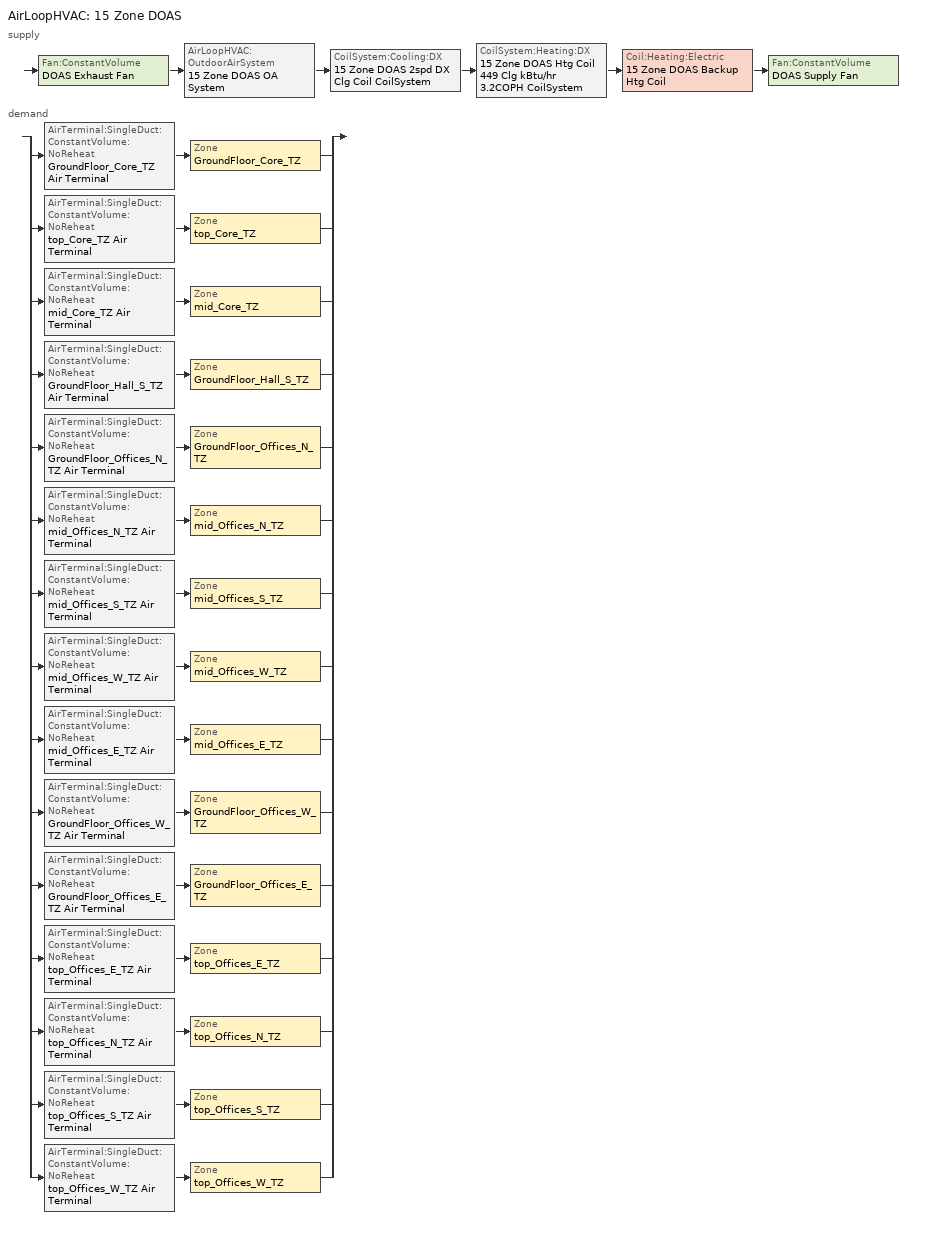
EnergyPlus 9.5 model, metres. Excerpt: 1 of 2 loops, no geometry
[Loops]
AirLoopHVAC '15 Zone DOAS'
 supply: Fan:ConstantVolume 'DOAS Exhaust Fan' > AirLoopHVAC:OutdoorAirSystem '15 Zone DOAS OA System' > CoilSystem:Cooling:DX '15 Zone DOAS 2spd DX Clg Coil CoilSystem' > CoilSystem:Heating:DX '15 Zone DOAS Htg Coil 449 Clg kBtu/hr 3.2COPH CoilSystem' > Coil:Heating:Electric '15 Zone DOAS Backup Htg Coil' > Fan:ConstantVolume 'DOAS Supply Fan'
 demand: split
  | AirTerminal:SingleDuct:ConstantVolume:NoReheat 'GroundFloor_Core_TZ Air Terminal' > Zone 'GroundFloor_Core_TZ'
  | AirTerminal:SingleDuct:ConstantVolume:NoReheat 'top_Core_TZ Air Terminal' > Zone 'top_Core_TZ'
  | AirTerminal:SingleDuct:ConstantVolume:NoReheat 'mid_Core_TZ Air Terminal' > Zone 'mid_Core_TZ'
  | AirTerminal:SingleDuct:ConstantVolume:NoReheat 'GroundFloor_Hall_S_TZ Air Terminal' > Zone 'GroundFloor_Hall_S_TZ'
  | AirTerminal:SingleDuct:ConstantVolume:NoReheat 'GroundFloor_Offices_N_TZ Air Terminal' > Zone 'GroundFloor_Offices_N_TZ'
  | AirTerminal:SingleDuct:ConstantVolume:NoReheat 'mid_Offices_N_TZ Air Terminal' > Zone 'mid_Offices_N_TZ'
  | AirTerminal:SingleDuct:ConstantVolume:NoReheat 'mid_Offices_S_TZ Air Terminal' > Zone 'mid_Offices_S_TZ'
  | AirTerminal:SingleDuct:ConstantVolume:NoReheat 'mid_Offices_W_TZ Air Terminal' > Zone 'mid_Offices_W_TZ'
  | AirTerminal:SingleDuct:ConstantVolume:NoReheat 'mid_Offices_E_TZ Air Terminal' > Zone 'mid_Offices_E_TZ'
  | AirTerminal:SingleDuct:ConstantVolume:NoReheat 'GroundFloor_Offices_W_TZ Air Terminal' > Zone 'GroundFloor_Offices_W_TZ'
  | AirTerminal:SingleDuct:ConstantVolume:NoReheat 'GroundFloor_Offices_E_TZ Air Terminal' > Zone 'GroundFloor_Offices_E_TZ'
  | AirTerminal:SingleDuct:ConstantVolume:NoReheat 'top_Offices_E_TZ Air Terminal' > Zone 'top_Offices_E_TZ'
  | AirTerminal:SingleDuct:ConstantVolume:NoReheat 'top_Offices_N_TZ Air Terminal' > Zone 'top_Offices_N_TZ'
  | AirTerminal:SingleDuct:ConstantVolume:NoReheat 'top_Offices_S_TZ Air Terminal' > Zone 'top_Offices_S_TZ'
  | AirTerminal:SingleDuct:ConstantVolume:NoReheat 'top_Offices_W_TZ Air Terminal' > Zone 'top_Offices_W_TZ'
[ZoneControl:Thermostat] Temperature Difference Between Cutout And Setpoint {deltaC}=0
Name | Zone or ZoneList | Control Type Schedule | Control 1
GroundFloor_Core_TZ Thermostat | GroundFloor_Core_TZ | GroundFloor_Core_TZ Thermostat Schedule | Core_bottom DualSPSched
GroundFloor_Hall_S_TZ Thermostat | GroundFloor_Hall_S_TZ | GroundFloor_Hall_S_TZ Thermostat Schedule | Perimeter_bot_ZN_1 DualSPSched
GroundFloor_Offices_E_TZ Thermostat | GroundFloor_Offices_E_TZ | GroundFloor_Offices_E_TZ Thermostat Schedule | Perimeter_bot_ZN_2 DualSPSched
GroundFloor_Offices_N_TZ Thermostat | GroundFloor_Offices_N_TZ | GroundFloor_Offices_N_TZ Thermostat Schedule | Perimeter_bot_ZN_3 DualSPSched
GroundFloor_Offices_W_TZ Thermostat | GroundFloor_Offices_W_TZ | GroundFloor_Offices_W_TZ Thermostat Schedule | Perimeter_bot_ZN_4 DualSPSched
mid_Core_TZ Thermostat | mid_Core_TZ | mid_Core_TZ Thermostat Schedule | Core_mid DualSPSched 1
mid_Offices_E_TZ Thermostat | mid_Offices_E_TZ | mid_Offices_E_TZ Thermostat Schedule | Perimeter_mid_ZN_2 DualSPSched 1
mid_Offices_N_TZ Thermostat | mid_Offices_N_TZ | mid_Offices_N_TZ Thermostat Schedule | Perimeter_mid_ZN_3 DualSPSched 1
mid_Offices_S_TZ Thermostat | mid_Offices_S_TZ | mid_Offices_S_TZ Thermostat Schedule | Perimeter_mid_ZN_1 DualSPSched 1
mid_Offices_W_TZ Thermostat | mid_Offices_W_TZ | mid_Offices_W_TZ Thermostat Schedule | Perimeter_mid_ZN_4 DualSPSched 1
top_Core_TZ Thermostat | top_Core_TZ | top_Core_TZ Thermostat Schedule | Core_mid DualSPSched
top_Offices_E_TZ Thermostat | top_Offices_E_TZ | top_Offices_E_TZ Thermostat Schedule | Perimeter_mid_ZN_2 DualSPSched
top_Offices_N_TZ Thermostat | top_Offices_N_TZ | top_Offices_N_TZ Thermostat Schedule | Perimeter_mid_ZN_3 DualSPSched
top_Offices_S_TZ Thermostat | top_Offices_S_TZ | top_Offices_S_TZ Thermostat Schedule | Perimeter_mid_ZN_1 DualSPSched
top_Offices_W_TZ Thermostat | top_Offices_W_TZ | top_Offices_W_TZ Thermostat Schedule | Perimeter_mid_ZN_4 DualSPSched
[ThermostatSetpoint:DualSetpoint] Heating Setpoint Temperature Schedule=_Heating_21; Cooling Setpoint Temperature Schedule=_Cooling_26
Core_bottom DualSPSched; Perimeter_bot_ZN_1 DualSPSched; Perimeter_bot_ZN_2 DualSPSched; Perimeter_bot_ZN_3 DualSPSched; Perimeter_bot_ZN_4 DualSPSched; Core_mid DualSPSched 1; Perimeter_mid_ZN_2 DualSPSched 1; Perimeter_mid_ZN_3 DualSPSched 1; Perimeter_mid_ZN_1 DualSPSched 1; Perimeter_mid_ZN_4 DualSPSched 1; Core_mid DualSPSched; Perimeter_mid_ZN_2 DualSPSched; Perimeter_mid_ZN_3 DualSPSched; Perimeter_mid_ZN_1 DualSPSched; Perimeter_mid_ZN_4 DualSPSched
[AirTerminal:SingleDuct:ConstantVolume:NoReheat] Availability Schedule=Always On Discrete; Maximum Air Flow Rate {m3/s}=AutoSize
GroundFloor_Core_TZ Air Terminal; GroundFloor_Hall_S_TZ Air Terminal; GroundFloor_Offices_E_TZ Air Terminal; GroundFloor_Offices_N_TZ Air Terminal; GroundFloor_Offices_W_TZ Air Terminal; mid_Core_TZ Air Terminal; mid_Offices_E_TZ Air Terminal; mid_Offices_N_TZ Air Terminal; mid_Offices_S_TZ Air Terminal; mid_Offices_W_TZ Air Terminal; top_Core_TZ Air Terminal; top_Offices_E_TZ Air Terminal; top_Offices_N_TZ Air Terminal; top_Offices_S_TZ Air Terminal; top_Offices_W_TZ Air Terminal
[ZoneHVAC:TerminalUnit:VariableRefrigerantFlow] Terminal Unit Availability Schedule=Always On Discrete; Cooling Supply Air Flow Rate {m3/s}=Autosize; No Cooling Supply Air Flow Rate {m3/s}=Autosize; Heating Supply Air Flow Rate {m3/s}=Autosize; No Heating Supply Air Flow Rate {m3/s}=Autosize; Cooling Outdoor Air Flow Rate {m3/s}=0; Heating Outdoor Air Flow Rate {m3/s}=0; No Load Outdoor Air Flow Rate {m3/s}=0; Supply Air Fan Operating Mode Schedule=Always Off Discrete; Supply Air Fan Placement=DrawThrough; Zone Terminal Unit On Parasitic Electric Energy Use {W}=30; Zone Terminal Unit Off Parasitic Electric Energy Use {W}=20; Rated Heating Capacity Sizing Ratio {W/W}=1; Maximum Supply Air Temperature from Supplemental Heater {C}=Autosize; Maximum Outdoor Dry-Bulb Temperature for Supplemental Heater Operation {C}=21
Name | Supply Air Fan Object | Cooling Coil Object | Heating Coil Object
GroundFloor_Core_TZ VRF Terminal Unit | GroundFloor_Core_TZ VRF Unit Cycling Fan | Zone HVAC Terminal Unit Variable Refrigerant Flow 1 Cooling Coil | Zone HVAC Terminal Unit Variable Refrigerant Flow 1 Heating Coil
GroundFloor_Hall_S_TZ VRF Terminal Unit | GroundFloor_Hall_S_TZ VRF Unit Cycling Fan | Zone HVAC Terminal Unit Variable Refrigerant Flow 1 Cooling Coil 3 | Zone HVAC Terminal Unit Variable Refrigerant Flow 1 Heating Coil 3
GroundFloor_Offices_E_TZ VRF Terminal Unit | GroundFloor_Offices_E_TZ VRF Unit Cycling Fan | Zone HVAC Terminal Unit Variable Refrigerant Flow 1 Cooling Coil 10 | Zone HVAC Terminal Unit Variable Refrigerant Flow 1 Heating Coil 10
GroundFloor_Offices_N_TZ VRF Terminal Unit | GroundFloor_Offices_N_TZ VRF Unit Cycling Fan | Zone HVAC Terminal Unit Variable Refrigerant Flow 1 Cooling Coil 4 | Zone HVAC Terminal Unit Variable Refrigerant Flow 1 Heating Coil 4
GroundFloor_Offices_W_TZ VRF Terminal Unit | GroundFloor_Offices_W_TZ VRF Unit Cycling Fan | Zone HVAC Terminal Unit Variable Refrigerant Flow 1 Cooling Coil 9 | Zone HVAC Terminal Unit Variable Refrigerant Flow 1 Heating Coil 9
mid_Core_TZ VRF Terminal Unit | mid_Core_TZ VRF Unit Cycling Fan | Zone HVAC Terminal Unit Variable Refrigerant Flow 1 Cooling Coil 2 | Zone HVAC Terminal Unit Variable Refrigerant Flow 1 Heating Coil 2
mid_Offices_E_TZ VRF Terminal Unit | mid_Offices_E_TZ VRF Unit Cycling Fan | Zone HVAC Terminal Unit Variable Refrigerant Flow 1 Cooling Coil 8 | Zone HVAC Terminal Unit Variable Refrigerant Flow 1 Heating Coil 8
mid_Offices_N_TZ VRF Terminal Unit | mid_Offices_N_TZ VRF Unit Cycling Fan | Zone HVAC Terminal Unit Variable Refrigerant Flow 1 Cooling Coil 5 | Zone HVAC Terminal Unit Variable Refrigerant Flow 1 Heating Coil 5
mid_Offices_S_TZ VRF Terminal Unit | mid_Offices_S_TZ VRF Unit Cycling Fan | Zone HVAC Terminal Unit Variable Refrigerant Flow 1 Cooling Coil 6 | Zone HVAC Terminal Unit Variable Refrigerant Flow 1 Heating Coil 6
mid_Offices_W_TZ VRF Terminal Unit | mid_Offices_W_TZ VRF Unit Cycling Fan | Zone HVAC Terminal Unit Variable Refrigerant Flow 1 Cooling Coil 7 | Zone HVAC Terminal Unit Variable Refrigerant Flow 1 Heating Coil 7
top_Core_TZ VRF Terminal Unit | top_Core_TZ VRF Unit Cycling Fan | Zone HVAC Terminal Unit Variable Refrigerant Flow 1 Cooling Coil 1 | Zone HVAC Terminal Unit Variable Refrigerant Flow 1 Heating Coil 1
top_Offices_E_TZ VRF Terminal Unit | top_Offices_E_TZ VRF Unit Cycling Fan | Zone HVAC Terminal Unit Variable Refrigerant Flow 1 Cooling Coil 11 | Zone HVAC Terminal Unit Variable Refrigerant Flow 1 Heating Coil 11
top_Offices_N_TZ VRF Terminal Unit | top_Offices_N_TZ VRF Unit Cycling Fan | Zone HVAC Terminal Unit Variable Refrigerant Flow 1 Cooling Coil 12 | Zone HVAC Terminal Unit Variable Refrigerant Flow 1 Heating Coil 12
top_Offices_S_TZ VRF Terminal Unit | top_Offices_S_TZ VRF Unit Cycling Fan | Zone HVAC Terminal Unit Variable Refrigerant Flow 1 Cooling Coil 13 | Zone HVAC Terminal Unit Variable Refrigerant Flow 1 Heating Coil 13
top_Offices_W_TZ VRF Terminal Unit | top_Offices_W_TZ VRF Unit Cycling Fan | Zone HVAC Terminal Unit Variable Refrigerant Flow 1 Cooling Coil 14 | Zone HVAC Terminal Unit Variable Refrigerant Flow 1 Heating Coil 14
[Coil:Cooling:DX:VariableRefrigerantFlow] Availability Schedule=Always On Discrete; Gross Rated Total Cooling Capacity {W}=Autosize; Gross Rated Sensible Heat Ratio=Autosize; Rated Air Flow Rate {m3/s}=Autosize
Name | Cooling Capacity Ratio Modifier Function of Temperature Curve | Cooling Capacity Modifier Curve Function of Flow Fraction
Zone HVAC Terminal Unit Variable Refrigerant Flow 1 Cooling Coil | VRFTUCoolCapFT | VRFACCoolCapFFF
Zone HVAC Terminal Unit Variable Refrigerant Flow 1 Cooling Coil 3 | VRFTUCoolCapFT 3 | VRFACCoolCapFFF 3
Zone HVAC Terminal Unit Variable Refrigerant Flow 1 Cooling Coil 10 | VRFTUCoolCapFT 10 | VRFACCoolCapFFF 10
Zone HVAC Terminal Unit Variable Refrigerant Flow 1 Cooling Coil 4 | VRFTUCoolCapFT 4 | VRFACCoolCapFFF 4
Zone HVAC Terminal Unit Variable Refrigerant Flow 1 Cooling Coil 9 | VRFTUCoolCapFT 9 | VRFACCoolCapFFF 9
Zone HVAC Terminal Unit Variable Refrigerant Flow 1 Cooling Coil 2 | VRFTUCoolCapFT 2 | VRFACCoolCapFFF 2
Zone HVAC Terminal Unit Variable Refrigerant Flow 1 Cooling Coil 8 | VRFTUCoolCapFT 8 | VRFACCoolCapFFF 8
Zone HVAC Terminal Unit Variable Refrigerant Flow 1 Cooling Coil 5 | VRFTUCoolCapFT 5 | VRFACCoolCapFFF 5
Zone HVAC Terminal Unit Variable Refrigerant Flow 1 Cooling Coil 6 | VRFTUCoolCapFT 6 | VRFACCoolCapFFF 6
Zone HVAC Terminal Unit Variable Refrigerant Flow 1 Cooling Coil 7 | VRFTUCoolCapFT 7 | VRFACCoolCapFFF 7
Zone HVAC Terminal Unit Variable Refrigerant Flow 1 Cooling Coil 1 | VRFTUCoolCapFT 1 | VRFACCoolCapFFF 1
Zone HVAC Terminal Unit Variable Refrigerant Flow 1 Cooling Coil 11 | VRFTUCoolCapFT 11 | VRFACCoolCapFFF 11
Zone HVAC Terminal Unit Variable Refrigerant Flow 1 Cooling Coil 12 | VRFTUCoolCapFT 12 | VRFACCoolCapFFF 12
Zone HVAC Terminal Unit Variable Refrigerant Flow 1 Cooling Coil 13 | VRFTUCoolCapFT 13 | VRFACCoolCapFFF 13
Zone HVAC Terminal Unit Variable Refrigerant Flow 1 Cooling Coil 14 | VRFTUCoolCapFT 14 | VRFACCoolCapFFF 14
[Coil:Heating:DX:VariableRefrigerantFlow] Availability Schedule=Always On Discrete; Gross Rated Heating Capacity {W}=Autosize; Rated Air Flow Rate {m3/s}=Autosize
Name | Heating Capacity Ratio Modifier Function of Temperature Curve | Heating Capacity Modifier Function of Flow Fraction Curve
Zone HVAC Terminal Unit Variable Refrigerant Flow 1 Heating Coil | Coil Heating DX Variable Refrigerant Flow 1 VRFTUHeatCAPFT | Coil Heating DX Variable Refrigerant Flow 1 VRFACCoolCapFFF
Zone HVAC Terminal Unit Variable Refrigerant Flow 1 Heating Coil 3 | Coil Heating DX Variable Refrigerant Flow 1 VRFTUHeatCAPFT 3 | Coil Heating DX Variable Refrigerant Flow 1 VRFACCoolCapFFF 3
Zone HVAC Terminal Unit Variable Refrigerant Flow 1 Heating Coil 10 | Coil Heating DX Variable Refrigerant Flow 1 VRFTUHeatCAPFT 10 | Coil Heating DX Variable Refrigerant Flow 1 VRFACCoolCapFFF 10
Zone HVAC Terminal Unit Variable Refrigerant Flow 1 Heating Coil 4 | Coil Heating DX Variable Refrigerant Flow 1 VRFTUHeatCAPFT 4 | Coil Heating DX Variable Refrigerant Flow 1 VRFACCoolCapFFF 4
Zone HVAC Terminal Unit Variable Refrigerant Flow 1 Heating Coil 9 | Coil Heating DX Variable Refrigerant Flow 1 VRFTUHeatCAPFT 9 | Coil Heating DX Variable Refrigerant Flow 1 VRFACCoolCapFFF 9
Zone HVAC Terminal Unit Variable Refrigerant Flow 1 Heating Coil 2 | Coil Heating DX Variable Refrigerant Flow 1 VRFTUHeatCAPFT 2 | Coil Heating DX Variable Refrigerant Flow 1 VRFACCoolCapFFF 2
Zone HVAC Terminal Unit Variable Refrigerant Flow 1 Heating Coil 8 | Coil Heating DX Variable Refrigerant Flow 1 VRFTUHeatCAPFT 8 | Coil Heating DX Variable Refrigerant Flow 1 VRFACCoolCapFFF 8
Zone HVAC Terminal Unit Variable Refrigerant Flow 1 Heating Coil 5 | Coil Heating DX Variable Refrigerant Flow 1 VRFTUHeatCAPFT 5 | Coil Heating DX Variable Refrigerant Flow 1 VRFACCoolCapFFF 5
Zone HVAC Terminal Unit Variable Refrigerant Flow 1 Heating Coil 6 | Coil Heating DX Variable Refrigerant Flow 1 VRFTUHeatCAPFT 6 | Coil Heating DX Variable Refrigerant Flow 1 VRFACCoolCapFFF 6
Zone HVAC Terminal Unit Variable Refrigerant Flow 1 Heating Coil 7 | Coil Heating DX Variable Refrigerant Flow 1 VRFTUHeatCAPFT 7 | Coil Heating DX Variable Refrigerant Flow 1 VRFACCoolCapFFF 7
Zone HVAC Terminal Unit Variable Refrigerant Flow 1 Heating Coil 1 | Coil Heating DX Variable Refrigerant Flow 1 VRFTUHeatCAPFT 1 | Coil Heating DX Variable Refrigerant Flow 1 VRFACCoolCapFFF 1
Zone HVAC Terminal Unit Variable Refrigerant Flow 1 Heating Coil 11 | Coil Heating DX Variable Refrigerant Flow 1 VRFTUHeatCAPFT 11 | Coil Heating DX Variable Refrigerant Flow 1 VRFACCoolCapFFF 11
Zone HVAC Terminal Unit Variable Refrigerant Flow 1 Heating Coil 12 | Coil Heating DX Variable Refrigerant Flow 1 VRFTUHeatCAPFT 12 | Coil Heating DX Variable Refrigerant Flow 1 VRFACCoolCapFFF 12
Zone HVAC Terminal Unit Variable Refrigerant Flow 1 Heating Coil 13 | Coil Heating DX Variable Refrigerant Flow 1 VRFTUHeatCAPFT 13 | Coil Heating DX Variable Refrigerant Flow 1 VRFACCoolCapFFF 13
Zone HVAC Terminal Unit Variable Refrigerant Flow 1 Heating Coil 14 | Coil Heating DX Variable Refrigerant Flow 1 VRFTUHeatCAPFT 14 | Coil Heating DX Variable Refrigerant Flow 1 VRFACCoolCapFFF 14
[Fan:OnOff] Availability Schedule=Always On Discrete; Fan Total Efficiency=0.385; Pressure Rise {Pa}=530.303; Maximum Flow Rate {m3/s}=Autosize; Motor Efficiency=0.7; Motor In Airstream Fraction=1
Name | Fan Power Ratio Function of Speed Ratio Curve | Fan Efficiency Ratio Function of Speed Ratio Curve
GroundFloor_Core_TZ VRF Unit Cycling Fan | Fan On Off Power Curve | Fan On Off Efficiency Curve
GroundFloor_Hall_S_TZ VRF Unit Cycling Fan | Fan On Off Power Curve 3 | Fan On Off Efficiency Curve 3
GroundFloor_Offices_E_TZ VRF Unit Cycling Fan | Fan On Off Power Curve 10 | Fan On Off Efficiency Curve 10
GroundFloor_Offices_N_TZ VRF Unit Cycling Fan | Fan On Off Power Curve 4 | Fan On Off Efficiency Curve 4
GroundFloor_Offices_W_TZ VRF Unit Cycling Fan | Fan On Off Power Curve 9 | Fan On Off Efficiency Curve 9
mid_Core_TZ VRF Unit Cycling Fan | Fan On Off Power Curve 2 | Fan On Off Efficiency Curve 2
mid_Offices_E_TZ VRF Unit Cycling Fan | Fan On Off Power Curve 8 | Fan On Off Efficiency Curve 8
mid_Offices_N_TZ VRF Unit Cycling Fan | Fan On Off Power Curve 5 | Fan On Off Efficiency Curve 5
mid_Offices_S_TZ VRF Unit Cycling Fan | Fan On Off Power Curve 6 | Fan On Off Efficiency Curve 6
mid_Offices_W_TZ VRF Unit Cycling Fan | Fan On Off Power Curve 7 | Fan On Off Efficiency Curve 7
top_Core_TZ VRF Unit Cycling Fan | Fan On Off Power Curve 1 | Fan On Off Efficiency Curve 1
top_Offices_E_TZ VRF Unit Cycling Fan | Fan On Off Power Curve 11 | Fan On Off Efficiency Curve 11
top_Offices_N_TZ VRF Unit Cycling Fan | Fan On Off Power Curve 12 | Fan On Off Efficiency Curve 12
top_Offices_S_TZ VRF Unit Cycling Fan | Fan On Off Power Curve 13 | Fan On Off Efficiency Curve 13
top_Offices_W_TZ VRF Unit Cycling Fan | Fan On Off Power Curve 14 | Fan On Off Efficiency Curve 14
[Zone equipment]
GroundFloor_Core_TZ: GroundFloor_Core_TZ Air Terminal, GroundFloor_Core_TZ VRF Terminal Unit
GroundFloor_Hall_S_TZ: GroundFloor_Hall_S_TZ Air Terminal, GroundFloor_Hall_S_TZ VRF Terminal Unit
GroundFloor_Offices_E_TZ: GroundFloor_Offices_E_TZ Air Terminal, GroundFloor_Offices_E_TZ VRF Terminal Unit
GroundFloor_Offices_N_TZ: GroundFloor_Offices_N_TZ Air Terminal, GroundFloor_Offices_N_TZ VRF Terminal Unit
GroundFloor_Offices_W_TZ: GroundFloor_Offices_W_TZ Air Terminal, GroundFloor_Offices_W_TZ VRF Terminal Unit
mid_Core_TZ: mid_Core_TZ Air Terminal, mid_Core_TZ VRF Terminal Unit
mid_Offices_E_TZ: mid_Offices_E_TZ Air Terminal, mid_Offices_E_TZ VRF Terminal Unit
mid_Offices_N_TZ: mid_Offices_N_TZ Air Terminal, mid_Offices_N_TZ VRF Terminal Unit
mid_Offices_S_TZ: mid_Offices_S_TZ Air Terminal, mid_Offices_S_TZ VRF Terminal Unit
mid_Offices_W_TZ: mid_Offices_W_TZ Air Terminal, mid_Offices_W_TZ VRF Terminal Unit
top_Core_TZ: top_Core_TZ Air Terminal, top_Core_TZ VRF Terminal Unit
top_Offices_E_TZ: top_Offices_E_TZ Air Terminal, top_Offices_E_TZ VRF Terminal Unit
top_Offices_N_TZ: top_Offices_N_TZ Air Terminal, top_Offices_N_TZ VRF Terminal Unit
top_Offices_S_TZ: top_Offices_S_TZ Air Terminal, top_Offices_S_TZ VRF Terminal Unit
top_Offices_W_TZ: top_Offices_W_TZ Air Terminal, top_Offices_W_TZ VRF Terminal Unit
[Sizing:Zone] Zone Cooling Design Supply Air Temperature Input Method=SupplyAirTemperature; Zone Cooling Design Supply Air Temperature {C}=12.7778; Zone Cooling Design Supply Air Temperature Difference {deltaC}=10; Zone Heating Design Supply Air Temperature Input Method=SupplyAirTemperature; Zone Heating Design Supply Air Temperature {C}=40; Zone Heating Design Supply Air Temperature Difference {deltaC}=10; Zone Cooling Design Supply Air Humidity Ratio {kgWater/kgDryAir}=0.0085; Zone Heating Design Supply Air Humidity Ratio {kgWater/kgDryAir}=0.008; Cooling Design Air Flow Method=DesignDay; Cooling Design Air Flow Rate {m3/s}=0; Cooling Minimum Air Flow per Zone Floor Area {m3/s-m2}=0.000762; Cooling Minimum Air Flow {m3/s}=0; Cooling Minimum Air Flow Fraction=0; Heating Design Air Flow Method=DesignDay; Heating Design Air Flow Rate {m3/s}=0; Heating Maximum Air Flow per Zone Floor Area {m3/s-m2}=0.002; Heating Maximum Air Flow {m3/s}=0.142; Heating Maximum Air Flow Fraction=0.3; Account for Dedicated Outdoor Air System=Yes; Dedicated Outdoor Air System Control Strategy=NeutralSupplyAir; Dedicated Outdoor Air Low Setpoint Temperature for Design {C}=15.5556; Dedicated Outdoor Air High Setpoint Temperature for Design {C}=21.1111
Name | Design Specification Outdoor Air Object | Design Specification Zone Air Distribution Object
GroundFloor_Core_TZ | DSOA Core | GroundFloor_Core_TZ Design Spec Zone Air Dist
GroundFloor_Hall_S_TZ | DSOA_Hall to per-area to per-area to per-area | GroundFloor_Hall_S_TZ Design Spec Zone Air Dist
GroundFloor_Offices_E_TZ | DSOA_Offices to per-area to per-area to per-area | GroundFloor_Offices_E_TZ Design Spec Zone Air Dist
GroundFloor_Offices_N_TZ | DSOA_Offices to per-area to per-area to per-area | GroundFloor_Offices_N_TZ Design Spec Zone Air Dist
GroundFloor_Offices_W_TZ | DSOA_Offices to per-area to per-area to per-area | GroundFloor_Offices_W_TZ Design Spec Zone Air Dist
mid_Core_TZ | DSOA Core | mid_Core_TZ Design Spec Zone Air Dist
mid_Offices_E_TZ | DSOA_Offices to per-area to per-area to per-area | mid_Offices_E_TZ Design Spec Zone Air Dist
mid_Offices_N_TZ | DSOA_Offices to per-area to per-area to per-area | mid_Offices_N_TZ Design Spec Zone Air Dist
mid_Offices_S_TZ | DSOA_Offices to per-area to per-area to per-area | mid_Offices_S_TZ Design Spec Zone Air Dist
mid_Offices_W_TZ | DSOA_Offices to per-area to per-area to per-area | mid_Offices_W_TZ Design Spec Zone Air Dist
top_Core_TZ | DSOA Core | top_Core_TZ Design Spec Zone Air Dist
top_Offices_E_TZ | DSOA_Offices to per-area to per-area to per-area | top_Offices_E_TZ Design Spec Zone Air Dist
top_Offices_N_TZ | DSOA_Offices to per-area to per-area to per-area | top_Offices_N_TZ Design Spec Zone Air Dist
top_Offices_S_TZ | DSOA_Offices to per-area to per-area to per-area | top_Offices_S_TZ Design Spec Zone Air Dist
top_Offices_W_TZ | DSOA_Offices to per-area to per-area to per-area | top_Offices_W_TZ Design Spec Zone Air Dist
[DesignSpecification:ZoneAirDistribution] Zone Air Distribution Effectiveness in Cooling Mode=1; Zone Air Distribution Effectiveness in Heating Mode=1; Minimum Zone Ventilation Efficiency=0.6
GroundFloor_Core_TZ Design Spec Zone Air Dist; GroundFloor_Hall_S_TZ Design Spec Zone Air Dist; GroundFloor_Offices_E_TZ Design Spec Zone Air Dist; GroundFloor_Offices_N_TZ Design Spec Zone Air Dist; GroundFloor_Offices_W_TZ Design Spec Zone Air Dist; mid_Core_TZ Design Spec Zone Air Dist; mid_Offices_E_TZ Design Spec Zone Air Dist; mid_Offices_N_TZ Design Spec Zone Air Dist; mid_Offices_S_TZ Design Spec Zone Air Dist; mid_Offices_W_TZ Design Spec Zone Air Dist; top_Core_TZ Design Spec Zone Air Dist; top_Offices_E_TZ Design Spec Zone Air Dist; top_Offices_N_TZ Design Spec Zone Air Dist; top_Offices_S_TZ Design Spec Zone Air Dist; top_Offices_W_TZ Design Spec Zone Air Dist
[Controller:MechanicalVentilation]
15 Zone DOAS Mechanical Ventilation Controller: Availability Schedule=15 Zone DOAS Occ Sch 2; Demand Controlled Ventilation=Yes; System Outdoor Air Method=ZoneSum; Zone or ZoneList 1=GroundFloor_Core_TZ; Design Specification Outdoor Air Object Name 1=DSOA Core; Design Specification Zone Air Distribution Object Name 1=GroundFloor_Core_TZ Design Spec Zone Air Dist; Zone or ZoneList 2=GroundFloor_Hall_S_TZ; Design Specification Outdoor Air Object Name 2=DSOA_Hall to per-area to per-area to per-area; Design Specification Zone Air Distribution Object Name 2=GroundFloor_Hall_S_TZ Design Spec Zone Air Dist; Zone or ZoneList 3=GroundFloor_Offices_E_TZ; Design Specification Outdoor Air Object Name 3=DSOA_Offices to per-area to per-area to per-area; Design Specification Zone Air Distribution Object Name 3=GroundFloor_Offices_E_TZ Design Spec Zone Air Dist; Zone or ZoneList 4=GroundFloor_Offices_N_TZ; Design Specification Outdoor Air Object Name 4=DSOA_Offices to per-area to per-area to per-area; Design Specification Zone Air Distribution Object Name 4=GroundFloor_Offices_N_TZ Design Spec Zone Air Dist; Zone or ZoneList 5=GroundFloor_Offices_W_TZ; Design Specification Outdoor Air Object Name 5=DSOA_Offices to per-area to per-area to per-area; Design Specification Zone Air Distribution Object Name 5=GroundFloor_Offices_W_TZ Design Spec Zone Air Dist; Zone or ZoneList 6=mid_Core_TZ; Design Specification Outdoor Air Object Name 6=DSOA Core; Design Specification Zone Air Distribution Object Name 6=mid_Core_TZ Design Spec Zone Air Dist; Zone or ZoneList 7=mid_Offices_E_TZ; Design Specification Outdoor Air Object Name 7=DSOA_Offices to per-area to per-area to per-area; Design Specification Zone Air Distribution Object Name 7=mid_Offices_E_TZ Design Spec Zone Air Dist; Zone or ZoneList 8=mid_Offices_N_TZ; Design Specification Outdoor Air Object Name 8=DSOA_Offices to per-area to per-area to per-area; Design Specification Zone Air Distribution Object Name 8=mid_Offices_N_TZ Design Spec Zone Air Dist; Zone or ZoneList 9=mid_Offices_S_TZ; Design Specification Outdoor Air Object Name 9=DSOA_Offices to per-area to per-area to per-area; Design Specification Zone Air Distribution Object Name 9=mid_Offices_S_TZ Design Spec Zone Air Dist; Zone or ZoneList 10=mid_Offices_W_TZ; Design Specification Outdoor Air Object Name 10=DSOA_Offices to per-area to per-area to per-area; Design Specification Zone Air Distribution Object Name 10=mid_Offices_W_TZ Design Spec Zone Air Dist; Zone or ZoneList 11=top_Core_TZ; Design Specification Outdoor Air Object Name 11=DSOA Core; Design Specification Zone Air Distribution Object Name 11=top_Core_TZ Design Spec Zone Air Dist; Zone or ZoneList 12=top_Offices_E_TZ; Design Specification Outdoor Air Object Name 12=DSOA_Offices to per-area to per-area to per-area; Design Specification Zone Air Distribution Object Name 12=top_Offices_E_TZ Design Spec Zone Air Dist; Zone or ZoneList 13=top_Offices_N_TZ; Design Specification Outdoor Air Object Name 13=DSOA_Offices to per-area to per-area to per-area; Design Specification Zone Air Distribution Object Name 13=top_Offices_N_TZ Design Spec Zone Air Dist; Zone or ZoneList 14=top_Offices_S_TZ; Design Specification Outdoor Air Object Name 14=DSOA_Offices to per-area to per-area to per-area; Design Specification Zone Air Distribution Object Name 14=top_Offices_S_TZ Design Spec Zone Air Dist; Zone or ZoneList 15=top_Offices_W_TZ; Design Specification Outdoor Air Object Name 15=DSOA_Offices to per-area to per-area to per-area; Design Specification Zone Air Distribution Object Name 15=top_Offices_W_TZ Design Spec Zone Air Dist
[DesignSpecification:OutdoorAir] Outdoor Air Method=Sum; Outdoor Air Flow per Zone {m3/s}=0; Outdoor Air Flow Air Changes per Hour {1/hr}=0
Name | Outdoor Air Flow per Person {m3/s-person} | Outdoor Air Flow per Zone Floor Area {m3/s-m2}
DSOA Core | 0.0007 | 0
DSOA_Hall to per-area to per-area to per-area | 0 | 0.00040625
DSOA_Offices to per-area to per-area to per-area | 0 | 0.00075
[AirLoopHVAC]
15 Zone DOAS: Design Supply Air Flow Rate {m3/s}=AutoSize; Design Return Air Flow Fraction of Supply Air Flow=1
[Sizing:System]
15 Zone DOAS: Type of Load to Size On=VentilationRequirement; Design Outdoor Air Flow Rate {m3/s}=Autosize; Central Heating Maximum System Air Flow Ratio=1; Preheat Design Temperature {C}=7; Preheat Design Humidity Ratio {kgWater/kgDryAir}=0.008; Precool Design Temperature {C}=12.8; Precool Design Humidity Ratio {kgWater/kgDryAir}=0.008; Central Cooling Design Supply Air Temperature {C}=15.5556; Central Heating Design Supply Air Temperature {C}=21.1111; Type of Zone Sum to Use=Coincident; 100% Outdoor Air in Cooling=Yes; 100% Outdoor Air in Heating=Yes; Central Cooling Design Supply Air Humidity Ratio {kgWater/kgDryAir}=0.0085; Central Heating Design Supply Air Humidity Ratio {kgWater/kgDryAir}=0.008; Cooling Supply Air Flow Rate Method=DesignDay; Cooling Supply Air Flow Rate {m3/s}=0; Cooling Supply Air Flow Rate Per Floor Area {m3/s-m2}=0.00996765; Cooling Fraction of Autosized Cooling Supply Air Flow Rate=1; Cooling Supply Air Flow Rate Per Unit Cooling Capacity {m3/s-W}=3.94755e-05; Heating Supply Air Flow Rate Method=DesignDay; Heating Supply Air Flow Rate {m3/s}=0; Heating Supply Air Flow Rate Per Floor Area {m3/s-m2}=0.00996765; Heating Fraction of Autosized Heating Supply Air Flow Rate=1; Heating Fraction of Autosized Cooling Supply Air Flow Rate=1; Heating Supply Air Flow Rate Per Unit Heating Capacity {m3/s-W}=3.15882e-05; System Outdoor Air Method=ZoneSum; Zone Maximum Outdoor Air Fraction=1; Cooling Design Capacity Method=CoolingDesignCapacity; Cooling Design Capacity {W}=Autosize; Cooling Design Capacity Per Floor Area {W/m2}=234.7; Fraction of Autosized Cooling Design Capacity=1; Heating Design Capacity Method=HeatingDesignCapacity; Heating Design Capacity {W}=Autosize; Heating Design Capacity Per Floor Area {W/m2}=157; Fraction of Autosized Heating Design Capacity=1; Central Cooling Capacity Control Method=OnOff
[Fan:ConstantVolume] Availability Schedule=15 Zone DOAS Occ Sch 2; Maximum Flow Rate {m3/s}=AutoSize; Motor In Airstream Fraction=1
Name | Fan Total Efficiency | Pressure Rise {Pa} | Motor Efficiency
DOAS Exhaust Fan | 0.58175 | 373.633 | 0.895
DOAS Supply Fan | 0.59605 | 622.722 | 0.917
[SetpointManager:MixedAir] Control Variable=Temperature
Name | Setpoint Node or NodeList
DOAS Exhaust Fan Outlet Air Node OS Default SPM | DOAS Exhaust Fan Outlet Air Node
15 Zone DOAS Mixed Air Node OS Default SPM | 15 Zone DOAS Mixed Air Node
15 Zone DOAS 2spd DX Clg Coil Outlet Air Node OS Default SPM | 15 Zone DOAS 2spd DX Clg Coil Outlet Air Node
15 Zone DOAS Htg Coil Outlet Air Node OS Default SPM | 15 Zone DOAS Htg Coil Outlet Air Node
[Controller:OutdoorAir]
15 Zone DOAS Outdoor Air Controller: Minimum Outdoor Air Flow Rate {m3/s}=0; Maximum Outdoor Air Flow Rate {m3/s}=Autosize; Economizer Control Type=NoEconomizer; Economizer Control Action Type=ModulateFlow; Lockout Type=LockoutWithHeating; Minimum Limit Type=FixedMinimum; Minimum Outdoor Air Schedule=15 Zone DOAS Occ Sch 2; Minimum Fraction of Outdoor Air Schedule=Always On Discrete; Mechanical Ventilation Controller=15 Zone DOAS Mechanical Ventilation Controller; High Humidity Control=No; Control High Indoor Humidity Based on Outdoor Humidity Ratio=Yes; Heat Recovery Bypass Control Type=BypassWhenWithinEconomizerLimits
[CoilSystem:Cooling:DX]
15 Zone DOAS 2spd DX Clg Coil CoilSystem: Availability Schedule=Always On Discrete; Cooling Coil=15 Zone DOAS 2spd DX Clg Coil
[Coil:Cooling:DX:TwoSpeed]
15 Zone DOAS 2spd DX Clg Coil: Availability Schedule=Always On Discrete; High Speed Gross Rated Total Cooling Capacity {W}=Autosize; High Speed Rated Sensible Heat Ratio=Autosize; High Speed Gross Rated Cooling COP {W/W}=3; High Speed Rated Air Flow Rate {m3/s}=Autosize; Unit Internal Static Air Pressure {Pa}=773.3; Total Cooling Capacity Function of Temperature Curve=Curve Biquadratic 1; Total Cooling Capacity Function of Flow Fraction Curve=Curve Quadratic 3; Energy Input Ratio Function of Temperature Curve=Curve Biquadratic 2; Energy Input Ratio Function of Flow Fraction Curve=Curve Quadratic 4; Part Load Fraction Correlation Curve=Curve Quadratic 5; Low Speed Gross Rated Total Cooling Capacity {W}=Autosize; Low Speed Gross Rated Sensible Heat Ratio=0.69; Low Speed Gross Rated Cooling COP {W/W}=3; Low Speed Rated Air Flow Rate {m3/s}=Autosize; Low Speed Total Cooling Capacity Function of Temperature Curve=Curve Biquadratic 3; Low Speed Energy Input Ratio Function of Temperature Curve=Curve Biquadratic 4; Condenser Type=AirCooled; Minimum Outdoor Dry-Bulb Temperature for Compressor Operation {C}=-25; High Speed Evaporative Condenser Effectiveness=0; High Speed Evaporative Condenser Air Flow Rate {m3/s}=Autosize; High Speed Evaporative Condenser Pump Rated Power Consumption {W}=Autosize; Low Speed Evaporative Condenser Effectiveness=0; Low Speed Evaporative Condenser Air Flow Rate {m3/s}=Autosize; Low Speed Evaporative Condenser Pump Rated Power Consumption {W}=Autosize; Basin Heater Capacity {W/K}=10; Basin Heater Setpoint Temperature {C}=2
[CoilSystem:Heating:DX]
15 Zone DOAS Htg Coil 449 Clg kBtu/hr 3.2COPH CoilSystem: Availability Schedule=Always On Discrete; Heating Coil=15 Zone DOAS Htg Coil 449 Clg kBtu/hr 3.2COPH
[Coil:Heating:DX:SingleSpeed]
15 Zone DOAS Htg Coil 449 Clg kBtu/hr 3.2COPH: Availability Schedule=Always On Discrete; Gross Rated Heating Capacity {W}=Autosize; Gross Rated Heating COP {W/W}=3.61103; Rated Air Flow Rate {m3/s}=Autosize; Rated Supply Fan Power Per Volume Flow Rate {W/(m3/s)}=773.3; Heating Capacity Function of Temperature Curve=DXHEAT-NECB2011-REF-CAPFT; Heating Capacity Function of Flow Fraction Curve=DXHEAT-NECB2011-REF-CAPFFLOW; Energy Input Ratio Function of Temperature Curve=DXHEAT-NECB2011-REF-EIRFT; Energy Input Ratio Function of Flow Fraction Curve=DXHEAT-NECB2011-REF-EIRFFLOW; Part Load Fraction Correlation Curve=DXHEAT-NECB2011-REF-PLFFPLR; Defrost Energy Input Ratio Function of Temperature Curve=15 Zone DOAS Htg Coil Defrost EIR Func of Temp Curve; Minimum Outdoor Dry-Bulb Temperature for Compressor Operation {C}=-8; Maximum Outdoor Dry-Bulb Temperature for Defrost Operation {C}=5; Crankcase Heater Capacity {W}=0; Maximum Outdoor Dry-Bulb Temperature for Crankcase Heater Operation {C}=10; Defrost Strategy=ReverseCycle; Defrost Control=OnDemand; Defrost Time Period Fraction=0.166667; Resistive Defrost Heater Capacity {W}=2000
[Coil:Heating:Electric]
15 Zone DOAS Backup Htg Coil: Availability Schedule=Always On Discrete; Efficiency=1; Nominal Capacity {W}=Autosize
[AirConditioner:VariableRefrigerantFlow]
Heat Pump=15 Zone VRF System; Availability Schedule=Always On Discrete; Gross Rated Total Cooling Capacity {W}=Autosize; Gross Rated Cooling COP {W/W}=4.287; Minimum Outdoor Temperature in Cooling Mode {C}=-15; Maximum Outdoor Temperature in Cooling Mode {C}=50; Cooling Capacity Ratio Modifier Function of Low Temperature Curve=vrf_cool_cap_f_of_low_temp; Cooling Capacity Ratio Boundary Curve=vrf_cool_cap_ratio_boundary; Cooling Capacity Ratio Modifier Function of High Temperature Curve=vrf_cool_cap_f_of_high_temp; Cooling Energy Input Ratio Modifier Function of Low Temperature Curve=vrf_cool_eir_f_of_low_temp; Cooling Energy Input Ratio Boundary Curve=vrf_cool_eir_ratio_boundary; Cooling Energy Input Ratio Modifier Function of High Temperature Curve=vrf_cool_eir_f_of_high_temp; Cooling Energy Input Ratio Modifier Function of Low Part-Load Ratio Curve=vrf_cool_eir_f_of_low_temp 1; Cooling Energy Input Ratio Modifier Function of High Part-Load Ratio Curve=vrf_cooling_eir_high_plr; Cooling Combination Ratio Correction Factor Curve=vrf_cooling_comb_ratio; Cooling Part-Load Fraction Correlation Curve=vrf_cooling_cplffplr; Gross Rated Heating Capacity {W}=Autosize; Rated Heating Capacity Sizing Ratio {W/W}=1; Gross Rated Heating COP {W/W}=4.147; Minimum Outdoor Temperature in Heating Mode {C}=-25; Maximum Outdoor Temperature in Heating Mode {C}=16.1; Heating Capacity Ratio Modifier Function of Low Temperature Curve=vrf_heat_cap_f_of_low_temp; Heating Capacity Ratio Boundary Curve=vrf_heat_cap_ratio_boundary; Heating Capacity Ratio Modifier Function of High Temperature Curve=vrf_heat_cap_f_of_high_temp; Heating Energy Input Ratio Modifier Function of Low Temperature Curve=vrf_heat_eir_f_of_low_temp; Heating Energy Input Ratio Boundary Curve=vrf_heat_eir_boundary; Heating Energy Input Ratio Modifier Function of High Temperature Curve=vrf_heat_eir_f_of_high_temp; Heating Performance Curve Outdoor Temperature Type=WetBulbTemperature; Heating Energy Input Ratio Modifier Function of Low Part-Load Ratio Curve=vrf_heating_eir_low_plr; Heating Energy Input Ratio Modifier Function of High Part-Load Ratio Curve=vrf_heating_eir_hi_plr; Heating Combination Ratio Correction Factor Curve=vrf_heating_comb_ratio; Heating Part-Load Fraction Correlation Curve=vrf_heating_cplffplr; Minimum Heat Pump Part-Load Ratio=0.25; Zone Name for Master Thermostat Location=GroundFloor_Core_TZ; Master Thermostat Priority Control Type=LoadPriority; Zone Terminal Unit List=15 Zone VRF System Terminal List; Heat Pump Waste Heat Recovery=Yes; Equivalent Piping Length used for Piping Correction Factor in Cooling Mode {m}=30.48; Vertical Height used for Piping Correction Factor {m}=10.668; Piping Correction Factor for Length in Cooling Mode Curve=Air Conditioner Variable Refrigerant Flow 1 CoolingLengthCorrectionFactor; Piping Correction Factor for Height in Cooling Mode Coefficient {1/m}=-0.000386; Equivalent Piping Length used for Piping Correction Factor in Heating Mode {m}=30.48; Piping Correction Factor for Height in Heating Mode Coefficient {1/m}=0; Crankcase Heater Power per Compressor {W}=15; Number of Compressors=3; Ratio of Compressor Size to Total Compressor Capacity {W/W}=0.33; Maximum Outdoor Dry-Bulb Temperature for Crankcase Heater {C}=7; Defrost Strategy=ReverseCycle; Defrost Control=OnDemand; Defrost Energy Input Ratio Modifier Function of Temperature Curve=vrf_defrost_eir_f_of_temp; Defrost Time Period Fraction=0.058333; Resistive Defrost Heater Capacity {W}=1e-07; Maximum Outdoor Dry-bulb Temperature for Defrost Operation {C}=7; Condenser Type=AirCooled; Water Condenser Volume Flow Rate {m3/s}=Autosize; Evaporative Condenser Effectiveness=0.9; Evaporative Condenser Air Flow Rate {m3/s}=Autosize; Evaporative Condenser Pump Rated Power Consumption {W}=Autosize; Basin Heater Capacity {W/K}=0; Basin Heater Setpoint Temperature {C}=2; Fuel Type=Electricity; Minimum Outdoor Temperature in Heat Recovery Mode {C}=-10; Maximum Outdoor Temperature in Heat Recovery Mode {C}=27.2; Initial Heat Recovery Cooling Capacity Fraction {W/W}=0.5; Heat Recovery Cooling Capacity Time Constant {hr}=0.083; Initial Heat Recovery Cooling Energy Fraction {W/W}=1; Heat Recovery Cooling Energy Time Constant {hr}=0; Initial Heat Recovery Heating Capacity Fraction {W/W}=0.5; Heat Recovery Heating Capacity Time Constant {hr}=0.083; Initial Heat Recovery Heating Energy Fraction {W/W}=0.5; Heat Recovery Heating Energy Time Constant {hr}=0
[ZoneTerminalUnitList]
15 Zone VRF System Terminal List: Zone Terminal Unit Name 1=GroundFloor_Core_TZ VRF Terminal Unit; Zone Terminal Unit Name 2=top_Core_TZ VRF Terminal Unit; Zone Terminal Unit Name 3=mid_Core_TZ VRF Terminal Unit; Zone Terminal Unit Name 4=GroundFloor_Hall_S_TZ VRF Terminal Unit; Zone Terminal Unit Name 5=GroundFloor_Offices_N_TZ VRF Terminal Unit; Zone Terminal Unit Name 6=mid_Offices_N_TZ VRF Terminal Unit; Zone Terminal Unit Name 7=mid_Offices_S_TZ VRF Terminal Unit; Zone Terminal Unit Name 8=mid_Offices_W_TZ VRF Terminal Unit; Zone Terminal Unit Name 9=mid_Offices_E_TZ VRF Terminal Unit; Zone Terminal Unit Name 10=GroundFloor_Offices_W_TZ VRF Terminal Unit; Zone Terminal Unit Name 11=GroundFloor_Offices_E_TZ VRF Terminal Unit; Zone Terminal Unit Name 12=top_Offices_E_TZ VRF Terminal Unit; Zone Terminal Unit Name 13=top_Offices_N_TZ VRF Terminal Unit; Zone Terminal Unit Name 14=top_Offices_S_TZ VRF Terminal Unit; Zone Terminal Unit Name 15=top_Offices_W_TZ VRF Terminal Unit
[Schedule:Compact]
GroundFloor_Core_TZ Thermostat Schedule; GroundFloor_Hall_S_TZ Thermostat Schedule; GroundFloor_Offices_E_TZ Thermostat Schedule; GroundFloor_Offices_N_TZ Thermostat Schedule; GroundFloor_Offices_W_TZ Thermostat Schedule; mid_Core_TZ Thermostat Schedule; mid_Offices_E_TZ Thermostat Schedule; mid_Offices_N_TZ Thermostat Schedule; mid_Offices_S_TZ Thermostat Schedule; mid_Offices_W_TZ Thermostat Schedule; top_Core_TZ Thermostat Schedule; top_Offices_E_TZ Thermostat Schedule; top_Offices_N_TZ Thermostat Schedule; top_Offices_S_TZ Thermostat Schedule; top_Offices_W_TZ Thermostat Schedule: Through: 12/31, For: AllDays, Until: 24:00, 4
[Schedule:Day:Interval]
Large Office HtgSetp Rule 1 Day Schedule 12; Large Office HtgSetp Summer Design Day 5; Large Office HtgSetp Rule 1 Day Schedule 11: No, 24:00, 17
Large Office HtgSetp Default Schedule 5: No, 06:00, 17, 21:00, 21, 24:00, 17
Large Office HtgSetp Rule 2 Day Schedule 5: No, 08:00, 17, 18:00, 21, 24:00, 17
Large Office HtgSetp Winter Design Day 5: No, 24:00, 21
Large Office ClgSetp Rule 1 Day Schedule 12; Large Office ClgSetp Rule 1 Day Schedule 11: No, 24:00, 29
Large Office ClgSetp Default Schedule 5: No, 06:00, 29, 21:00, 26, 24:00, 29
Large Office ClgSetp Rule 2 Day Schedule 5: No, 08:00, 29, 18:00, 26, 24:00, 29
Large Office ClgSetp Summer Design Day 5: No, 06:00, 29, 22:00, 26, 24:00, 29
Large Office ClgSetp Winter Design Day 5: No, 24:00, 25
15 Zone DOAS Occ Sch Sunday 2: No, 07:00, 0, 18:00, 1, 24:00, 0
15 Zone DOAS Occ Sch Default 2: No, 06:00, 0, 23:00, 1, 24:00, 0
15 Zone DOAS Occ Sch Saturday 2: No, 07:00, 0, 19:00, 1, 24:00, 0
15 Zone DOAS Occ Sch Summer Design Day 2; 15 Zone DOAS Occ Sch Winter Design Day 2: No, 24:00, 1
[Schedule:Week:Daily]
_Heating_21 Week Rule - Jan1-Dec31: Large Office HtgSetp Rule 1 Day Schedule 12, Large Office HtgSetp Default Schedule 5, Large Office HtgSetp Default Schedule 5, Large Office HtgSetp Default Schedule 5, Large Office HtgSetp Default Schedule 5, Large Office HtgSetp Default Schedule 5, Large Office HtgSetp Rule 2 Day Schedule 5, Large Office HtgSetp Rule 1 Day Schedule 11, Large Office HtgSetp Summer Design Day 5, Large Office HtgSetp Winter Design Day 5, Large Office HtgSetp Default Schedule 5, Large Office HtgSetp Default Schedule 5
_Cooling_26 Week Rule - Jan1-Dec31: Large Office ClgSetp Rule 1 Day Schedule 12, Large Office ClgSetp Default Schedule 5, Large Office ClgSetp Default Schedule 5, Large Office ClgSetp Default Schedule 5, Large Office ClgSetp Default Schedule 5, Large Office ClgSetp Default Schedule 5, Large Office ClgSetp Rule 2 Day Schedule 5, Large Office ClgSetp Rule 1 Day Schedule 11, Large Office ClgSetp Summer Design Day 5, Large Office ClgSetp Winter Design Day 5, Large Office ClgSetp Default Schedule 5, Large Office ClgSetp Default Schedule 5
15 Zone DOAS Occ Sch 2 Week Rule - Jan1-Dec31: 15 Zone DOAS Occ Sch Sunday 2, 15 Zone DOAS Occ Sch Default 2, 15 Zone DOAS Occ Sch Default 2, 15 Zone DOAS Occ Sch Default 2, 15 Zone DOAS Occ Sch Default 2, 15 Zone DOAS Occ Sch Default 2, 15 Zone DOAS Occ Sch Saturday 2, 15 Zone DOAS Occ Sch Default 2, 15 Zone DOAS Occ Sch Summer Design Day 2, 15 Zone DOAS Occ Sch Winter Design Day 2, 15 Zone DOAS Occ Sch Default 2, 15 Zone DOAS Occ Sch Default 2
[Schedule:Year]
_Heating_21: _Heating_21 Week Rule - Jan1-Dec31, 1, 1, 12, 31
_Cooling_26: _Cooling_26 Week Rule - Jan1-Dec31, 1, 1, 12, 31
15 Zone DOAS Occ Sch 2: 15 Zone DOAS Occ Sch 2 Week Rule - Jan1-Dec31, 1, 1, 12, 31
[Schedule:Constant]
Always On Discrete: OnOff 1, 1
Always Off Discrete: OnOff 2, 0
[Curve:Biquadratic]
Name | Coefficient1 Constant | Coefficient2 x | Coefficient3 x**2 | Coefficient4 y | Coefficient5 y**2 | Coefficient6 x*y | Minimum Value of x | Maximum Value of x | Minimum Value of y | Maximum Value of y | Minimum Curve Output | Maximum Curve Output
VRFTUCoolCapFT; VRFTUCoolCapFT 3; VRFTUCoolCapFT 10; VRFTUCoolCapFT 4; VRFTUCoolCapFT 9; VRFTUCoolCapFT 2; VRFTUCoolCapFT 8; VRFTUCoolCapFT 5; VRFTUCoolCapFT 6; VRFTUCoolCapFT 7; VRFTUCoolCapFT 1; VRFTUCoolCapFT 11; VRFTUCoolCapFT 12; VRFTUCoolCapFT 13; VRFTUCoolCapFT 14 | 0.0585884 | 0.0587397 | -0.000210275 | 0.010937 | -0.000121955 | -0.000524662 | 15 | 23.89 | 20 | 43.33 | 0.8083 | 1.2583
Coil Heating DX Variable Refrigerant Flow 1 VRFTUHeatCAPFT; Coil Heating DX Variable Refrigerant Flow 1 VRFTUHeatCAPFT 3; Coil Heating DX Variable Refrigerant Flow 1 VRFTUHeatCAPFT 10; Coil Heating DX Variable Refrigerant Flow 1 VRFTUHeatCAPFT 4; Coil Heating DX Variable Refrigerant Flow 1 VRFTUHeatCAPFT 9; Coil Heating DX Variable Refrigerant Flow 1 VRFTUHeatCAPFT 2; Coil Heating DX Variable Refrigerant Flow 1 VRFTUHeatCAPFT 8; Coil Heating DX Variable Refrigerant Flow 1 VRFTUHeatCAPFT 5; Coil Heating DX Variable Refrigerant Flow 1 VRFTUHeatCAPFT 6; Coil Heating DX Variable Refrigerant Flow 1 VRFTUHeatCAPFT 7; Coil Heating DX Variable Refrigerant Flow 1 VRFTUHeatCAPFT 1; Coil Heating DX Variable Refrigerant Flow 1 VRFTUHeatCAPFT 11; Coil Heating DX Variable Refrigerant Flow 1 VRFTUHeatCAPFT 12; Coil Heating DX Variable Refrigerant Flow 1 VRFTUHeatCAPFT 13; Coil Heating DX Variable Refrigerant Flow 1 VRFTUHeatCAPFT 14 | 0.375444 | 0.0668191 | -0.00194171 | 0.0442618 | -0.000400958 | -0.00148198 | 21.11 | 27.22 | -15 | 18.33 | 0.6074 | 1
Curve Biquadratic 1; Curve Biquadratic 3 | 0.42415 | 0.04426 | -0.00042 | 0.00333 | -8e-05 | -0.00021 | 17 | 22 | 13 | 46
Curve Biquadratic 2; Curve Biquadratic 4 | 1.23649 | -0.02431 | 0.00057 | -0.01434 | 0.00063 | -0.00038 | 17 | 22 | 13 | 46
15 Zone DOAS Htg Coil Defrost EIR Func of Temp Curve | 0.297145 | 0.0430933 | -0.000748766 | 0.00597727 | 0.000482112 | -0.000956448 | -23.3333 | 29.44444 | -23.3333 | 29.44444
vrf_cool_cap_f_of_low_temp | -1.69653 | 0.207248 | -0.00343146 | 0.0163816 | -6.73872e-05 | -0.000849848 | 13.9 | 23.9 | -5 | 43.3 | 0.59 | 1.33
vrf_cool_cap_f_of_high_temp | 0.686736 | 0.0207631 | 0.0005447 | -0.0016218 | -4.259e-07 | -0.0003392 | 15 | 24 | 16 | 43
vrf_cool_eir_f_of_low_temp | -1.61908 | 0.185965 | -0.0038961 | -0.00901995 | 0.0003034 | 0.000476049 | 13.9 | 23.9 | -5 | 43.3 | 0.27 | 1.15
vrf_cool_eir_f_of_high_temp | -1.43951 | 0.161985 | -0.00349118 | 0.0269443 | 0.000134616 | -0.000671494 | 15 | 23.9 | 16.8 | 43.3
vrf_heat_cap_f_of_low_temp | 0.98322 | 0.0157168 | -0.000835032 | 0.0522939 | -0.000531556 | -0.00190606 | 16.1 | 23.9 | -25 | 13.3 | 0.515152 | 1.2
vrf_heat_cap_f_of_high_temp | 2.58599 | -0.0953227 | 0.000955329 | 0 | 0 | 0 | 21.1 | 27.2 | -944 | 15
vrf_heat_eir_f_of_low_temp | 0.75683 | 0.04575 | -0.00136357 | 0.0554885 | -0.00120701 | -0.00303329 | 16.1 | 23.9 | -25 | 13.3 | 0.7 | 1.184
vrf_heat_eir_f_of_high_temp | 1.38857 | -0.0229771 | 0.000537274 | -0.0273937 | 0.000403043 | -5.9786e-05 | 21.1 | 27.2 | 0 | 1
Air Conditioner Variable Refrigerant Flow 1 CoolingLengthCorrectionFactor | 2.03882 | -0.00242606 | 3.5512e-06 | -1.68581 | 0.668703 | -4.5706e-05 | 7.62 | 182.88 | 0.8 | 1.5
vrf_defrost_eir_f_of_temp | -1.61908 | 0.185965 | -0.0038961 | -0.00901995 | 0.0003034 | 0.000476049 | 13.9 | 23.9 | -5 | 50 | 0.27 | 1.155
[Curve:Quadratic]
Name | Coefficient1 Constant | Coefficient2 x | Coefficient3 x**2 | Minimum Value of x | Maximum Value of x
VRFACCoolCapFFF; Coil Heating DX Variable Refrigerant Flow 1 VRFACCoolCapFFF; VRFACCoolCapFFF 3; Coil Heating DX Variable Refrigerant Flow 1 VRFACCoolCapFFF 3; VRFACCoolCapFFF 10; Coil Heating DX Variable Refrigerant Flow 1 VRFACCoolCapFFF 10; VRFACCoolCapFFF 4; Coil Heating DX Variable Refrigerant Flow 1 VRFACCoolCapFFF 4; VRFACCoolCapFFF 9; Coil Heating DX Variable Refrigerant Flow 1 VRFACCoolCapFFF 9; VRFACCoolCapFFF 2; Coil Heating DX Variable Refrigerant Flow 1 VRFACCoolCapFFF 2; VRFACCoolCapFFF 8; Coil Heating DX Variable Refrigerant Flow 1 VRFACCoolCapFFF 8; VRFACCoolCapFFF 5; Coil Heating DX Variable Refrigerant Flow 1 VRFACCoolCapFFF 5; VRFACCoolCapFFF 6; Coil Heating DX Variable Refrigerant Flow 1 VRFACCoolCapFFF 6; VRFACCoolCapFFF 7; Coil Heating DX Variable Refrigerant Flow 1 VRFACCoolCapFFF 7; VRFACCoolCapFFF 1; Coil Heating DX Variable Refrigerant Flow 1 VRFACCoolCapFFF 1; VRFACCoolCapFFF 11; Coil Heating DX Variable Refrigerant Flow 1 VRFACCoolCapFFF 11; VRFACCoolCapFFF 12; Coil Heating DX Variable Refrigerant Flow 1 VRFACCoolCapFFF 12; VRFACCoolCapFFF 13; Coil Heating DX Variable Refrigerant Flow 1 VRFACCoolCapFFF 13; VRFACCoolCapFFF 14; Coil Heating DX Variable Refrigerant Flow 1 VRFACCoolCapFFF 14 | 0.8 | 0.2 | 0 | 0.5 | 1.5
Curve Quadratic 3 | 0.77136 | 0.34053 | -0.11088 | 0.75918 | 1.13877
Curve Quadratic 4 | 1.2055 | -0.32953 | 0.12308 | 0.75918 | 1.13877
Curve Quadratic 5 | 0.771 | 0.229 | 0 | 0 | 1
DXHEAT-NECB2011-REF-EIRFFLOW | 1.3824 | -0.4336 | 0.0512 | 0 | 1
[Curve:Exponent] Coefficient1 Constant=1; Coefficient2 Constant=0; Coefficient3 Constant=0; Minimum Value of x=0; Maximum Value of x=1
Fan On Off Power Curve; Fan On Off Power Curve 3; Fan On Off Power Curve 10; Fan On Off Power Curve 4; Fan On Off Power Curve 9; Fan On Off Power Curve 2; Fan On Off Power Curve 8; Fan On Off Power Curve 5; Fan On Off Power Curve 6; Fan On Off Power Curve 7; Fan On Off Power Curve 1; Fan On Off Power Curve 11; Fan On Off Power Curve 12; Fan On Off Power Curve 13; Fan On Off Power Curve 14
[Curve:Cubic]
Name | Coefficient1 Constant | Coefficient2 x | Coefficient3 x**2 | Coefficient4 x**3 | Minimum Value of x | Maximum Value of x | Minimum Curve Output | Maximum Curve Output
Fan On Off Efficiency Curve; Fan On Off Efficiency Curve 3; Fan On Off Efficiency Curve 10; Fan On Off Efficiency Curve 4; Fan On Off Efficiency Curve 9; Fan On Off Efficiency Curve 2; Fan On Off Efficiency Curve 8; Fan On Off Efficiency Curve 5; Fan On Off Efficiency Curve 6; Fan On Off Efficiency Curve 7; Fan On Off Efficiency Curve 1; Fan On Off Efficiency Curve 11; Fan On Off Efficiency Curve 12; Fan On Off Efficiency Curve 13; Fan On Off Efficiency Curve 14 | 1 | 0 | 0 | 0 | 0 | 1
DXHEAT-NECB2011-REF-CAPFT | 0.729 | 0.0319 | 0.000136 | -8.75e-06 | -20 | 20
DXHEAT-NECB2011-REF-CAPFFLOW | 0.84 | 0.16 | 0 | 0 | 0.5 | 1.5
DXHEAT-NECB2011-REF-EIRFT | 1.2183 | -0.03612 | 0.00142 | -2.68e-05 | -20 | 20
DXHEAT-NECB2011-REF-PLFFPLR | 0.3696 | 2.3362 | -2.9577 | 1.2596 | 0.7 | 1
vrf_cool_cap_ratio_boundary | 25.73 | -0.0315004 | -0.014166 | 0 | 11 | 30
vrf_cool_eir_ratio_boundary | 25.7347 | -0.0315004 | -0.014166 | 0 | 15 | 24
vrf_cool_eir_f_of_low_temp 1 | 0.0734992 | 0.334783 | 0.591613 | 0 | 0.25 | 1 | 0 | 1
vrf_cooling_eir_high_plr; vrf_heating_eir_hi_plr | 1 | 0 | 0 | 0 | 1 | 1.5
vrf_cooling_comb_ratio | 0.24034 | -0.21873 | 1.97941 | -1.02636 | 0.5 | 2 | 0.5 | 1.056
vrf_cooling_cplffplr; vrf_heating_cplffplr | 0.85 | 0.15 | 0 | 0 | 1 | 1
vrf_heat_cap_ratio_boundary; vrf_heat_eir_boundary | 58.577 | -3.0255 | 0.0193 | 0 | 15 | 23.9
vrf_heating_eir_low_plr | 0.0724907 | 0.65819 | 0.26926 | 0 | 0.25 | 1 | 0 | 1
vrf_heating_comb_ratio | 0.62115 | -1.55798 | 3.36817 | -1.4224 | 0.5 | 2 | 0.5 | 1.155
